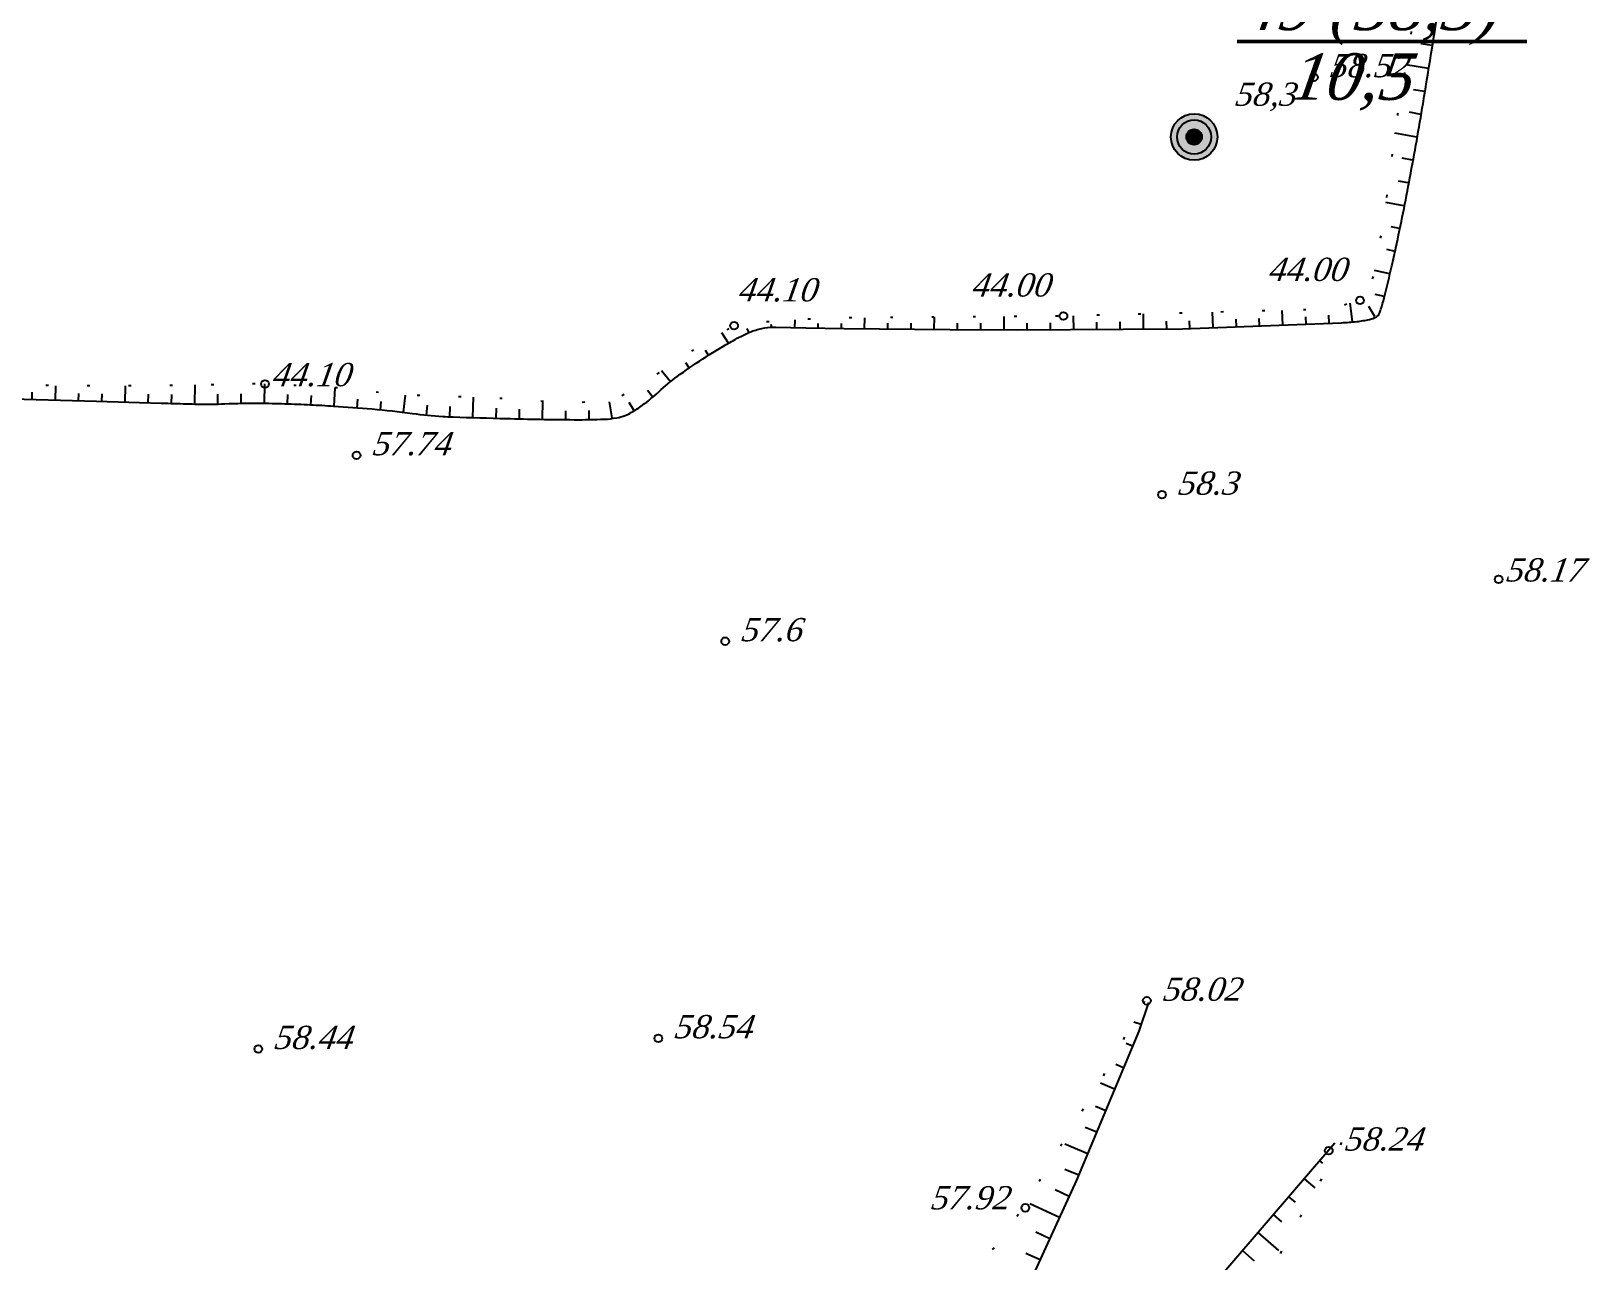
# Model space of a CAD drawing. Header units: millimetres. Extents: x 1400 to 4853, y -623 to 1865.
# Drawn here: x 2945 to 3005.4, y 1559.1 to 1606.8 of the extents above; entities that cross this region are included whole.
import ezdxf

# ---------------------------------------------------------------- set-up
doc = ezdxf.new("R2010")
doc.units = ezdxf.units.MM
doc.linetypes.add('ADOT1', pattern=[1.6, 0.1, -1.5])
for name, color, linetype in [('01_Горизонт_44', 7, 'Continuous'), ('01_Горизонт_58', 7, 'Continuous'), ('Скважины', 7, 'Continuous')]:
    doc.layers.add(name, color=color, linetype=linetype)
doc.styles.add('universw', font='timesi.ttf', dxfattribs={"oblique": 10})

msp = doc.modelspace()

# ---------------------------------------------------------------- hatches: boundary and pattern name
at = {"layer": 'Скважины', "linetype": 'Continuous'}
for points in [[(2990.9463, 1602.6642, 1), (2989.1463, 1602.6642, 1)], [(2990.3463, 1602.6642, 1), (2989.7463, 1602.6642, 1)]]:
    msp.add_hatch(color=1, dxfattribs=at).paths.add_polyline_path(points)

# ---------------------------------------------------------------- linework, layer by layer
at = {"layer": '01_Горизонт_44', "color": 250, "linetype": 'Continuous'}
for p, q in [((2999.271, 1606.2033), (2998.83, 1606.2737)), ((2998.9869, 1604.4258), (2998.5406, 1604.4972)), ((2998.8332, 1603.5391), (2998.3921, 1603.622)), ((2998.5007, 1601.7701), (2998.1033, 1601.8448)), ((2998.3344, 1600.8856), (2997.9622, 1600.9556)), ((2998.0019, 1599.1166), (2997.6743, 1599.1781)), ((2997.8294, 1598.2334), (2997.5122, 1598.3079)), ((2997.4178, 1596.4811), (2997.0631, 1596.5644)), ((2991.6815, 1595.3117), (2991.6704, 1595.6041)), ((2992.5809, 1595.3461), (2992.5699, 1595.6326)), ((2994.3796, 1595.415), (2994.3691, 1595.6898)), ((2995.2789, 1595.4494), (2995.267, 1595.7612)), ((2997.0391, 1595.7119), (2996.8115, 1596.098)), ((2972.8137, 1595.0771), (2972.7322, 1595.2419)), ((2973.6865, 1595.2737), (2973.6657, 1595.3937)), ((2975.4837, 1595.2624), (2975.4878, 1595.4386)), ((2976.3834, 1595.2413), (2976.3882, 1595.4438)), ((2978.1834, 1595.2261), (2978.185, 1595.4465)), ((2979.0833, 1595.2195), (2979.085, 1595.4472)), ((2980.8833, 1595.2061), (2980.8851, 1595.4487)), ((2981.7833, 1595.1994), (2981.7851, 1595.4495)), ((2983.5832, 1595.1912), (2983.5814, 1595.4535)), ((2984.4832, 1595.1973), (2984.4814, 1595.4606)), ((2986.2831, 1595.2096), (2986.2813, 1595.4851)), ((2987.1831, 1595.2157), (2987.1812, 1595.4995)), ((2988.9831, 1595.2279), (2988.981, 1595.5283)), ((2989.8829, 1595.2429), (2989.8712, 1595.5469)), ((2971.2554, 1594.1823), (2971.1181, 1594.3937)), ((2970.5005, 1593.6922), (2970.3555, 1593.9155)), ((2945.0401, 1592.4943), (2945.0481, 1592.7786)), ((2946.8393, 1592.4435), (2946.8474, 1592.7302)), ((2947.739, 1592.4181), (2947.7474, 1592.7175)), ((2949.5383, 1592.3672), (2949.5475, 1592.6952)), ((2950.4379, 1592.3421), (2950.4475, 1592.6906)), ((2952.2374, 1592.3256), (2952.2319, 1592.6978)), ((2953.1373, 1592.3389), (2953.1318, 1592.7124)), ((2954.9368, 1592.3171), (2954.9476, 1592.6832)), ((2955.8364, 1592.2898), (2955.8606, 1592.643)), ((2969.0747, 1592.5978), (2968.8705, 1592.8446)), ((2957.6321, 1592.1665), (2957.6556, 1592.5087)), ((2958.5289, 1592.0926), (2958.5641, 1592.4209)), ((2960.3187, 1591.9008), (2960.358, 1592.2677)), ((2961.215, 1591.8252), (2961.2276, 1592.2166)), ((2963.014, 1591.7674), (2963.0265, 1592.1555)), ((2963.9138, 1591.7514), (2963.9162, 1592.1166)), ((2965.7138, 1591.7399), (2965.7158, 1592.0566)), ((2966.6138, 1591.7341), (2966.6159, 1592.0602)), ((2968.3464, 1592.0737), (2968.1645, 1592.3815))]:
    msp.add_line(p, q, dxfattribs=at)
at = {"layer": '01_Горизонт_44', "linetype": 'Continuous'}
for p, q in [((2999.1289, 1605.3145), (2998.2417, 1605.4564)), ((2998.667, 1602.6546), (2997.8218, 1602.8135)), ((2998.1681, 1600.0011), (2997.474, 1600.1316)), ((2997.6236, 1597.3572), (2997.0379, 1597.4948)), ((2996.1757, 1595.5171), (2996.0935, 1596.2226)), ((2974.5839, 1595.2834), (2974.591, 1595.5834)), ((2977.2834, 1595.2328), (2977.2865, 1595.6587)), ((2979.9833, 1595.2128), (2979.9868, 1595.6832)), ((2982.6832, 1595.1928), (2982.687, 1595.7077)), ((2985.3832, 1595.2035), (2985.3795, 1595.7378)), ((2988.0831, 1595.2218), (2988.0791, 1595.806)), ((2990.7822, 1595.2773), (2990.7594, 1595.8737)), ((2993.4802, 1595.3805), (2993.4588, 1595.9418)), ((2972.0102, 1594.6724), (2971.7511, 1595.0714)), ((2969.7681, 1593.1716), (2969.4143, 1593.5991)), ((2945.9397, 1592.4689), (2945.9552, 1593.0174)), ((2948.6386, 1592.3926), (2948.6563, 1593.017)), ((2951.3376, 1592.3175), (2951.3578, 1593.0548)), ((2954.0372, 1592.3437), (2954.0596, 1593.1007)), ((2956.7342, 1592.2282), (2956.7834, 1592.9449)), ((2959.4238, 1591.9967), (2959.4953, 1592.6634)), ((2962.1145, 1591.7963), (2962.1397, 1592.5794)), ((2964.8138, 1591.7456), (2964.8181, 1592.4184)), ((2967.509, 1591.7851), (2967.4008, 1592.3975))]:
    msp.add_line(p, q, dxfattribs=at)
at = {"layer": '01_Горизонт_44', "color": 0, "linetype": 'ADOT1', "flags": 128}
msp.add_lwpolyline([(2946.6962, 1633.9997), (2947.6251, 1633.5944), (2949.2001, 1633.2319), (2951.0702, 1632.9705), (2954.3679, 1632.6232), (2956.5296, 1632.4685), (2959.2516, 1632.2738), (2960.1991, 1632.1504), (2962.1779, 1631.9706), (2966.723, 1631.8436), (2969.822, 1631.741), (2974.6063, 1631.5161), (2980.3715, 1631.152), (2981.44, 1631.1649), (2982.42, 1631.1767), (2983.2227, 1631.0865), (2985.2796, 1630.7917), (2989.1788, 1630.4364), (2991.8337, 1630.2539), (2993.8961, 1630.1589), (2995.7199, 1630.075), (2998.4317, 1629.7875), (3001.5275, 1629.2646), (3002.0253, 1629.176), (3002.0935, 1628.7944), (3002.026, 1627.9409), (3001.4864, 1625.2988), (3000.3321, 1618.9727), (2998.8607, 1609.1854), (2997.889, 1603.3315), (2997.39, 1599.4843), (2997.0083, 1597.3277), (2996.7566, 1596.7109), (2996.4723, 1596.3376), (2995.8308, 1596.1428), (2994.3614, 1595.9646), (2985.0246, 1595.7288), (2976.5563, 1595.6521), (2974.1496, 1595.568), (2972.2303, 1595.3615), (2970.1979, 1594.1312), (2968.6317, 1593.0678), (2967.484, 1592.3987), (2965.5041, 1592.3702), (2962.8521, 1592.5567), (2959.3266, 1592.6687), (2956.8779, 1592.9394), (2954.0391, 1593.1019), (2949.2049, 1593.017), (2945.9632, 1593.017), (2941.3679, 1593.249), (2937.4557, 1593.7815), (2933.554, 1594.1366), (2927.2144, 1594.8205), (2925.1518, 1595.0883), (2924.7192, 1595.3241), (2924.4664, 1596.1283), (2924.0723, 1597.382), (2923.4945, 1598.8392), (2922.4772, 1600.9622), (2921.4942, 1603.0138), (2919.9623, 1605.6444), (2918.7761, 1607.8772), (2916.6222, 1610.9065), (2914.6804, 1613.3115), (2913.2813, 1614.7951), (2912.2956, 1615.8405), (2911.8936, 1616.3445), (2911.6232, 1617.1844), (2911.7099, 1617.9063), (2912.0433, 1619.4047), (2912.2595, 1620.6012), (2913.9079, 1625.0221), (2914.7643, 1627.4328), (2916.0792, 1631.4203), (2916.4666, 1633.3667), (2916.6821, 1636.7366), (2916.7348, 1638.253), (2916.8244, 1639.1556), (2914.035, 1639.652), (2913.8198, 1643.9544)], dxfattribs=at)
at = {"layer": '01_Горизонт_44', "linetype": 'Continuous', "flags": 128}
msp.add_lwpolyline([(2943.7906, 1592.5296), (2947.5388, 1592.4237), (2950.0343, 1592.3532, 0.0002126), (2950.5487, 1592.3389, 0.0001198), (2951.4616, 1592.3141, 0.0185332), (2952.5033, 1592.3246, -0.0143827), (2953.8452, 1592.3494, -0.0048079), (2954.828, 1592.3298, -0.0047679), (2955.8185, 1592.291, -0.0049813), (2956.7152, 1592.2384, -0.0029897), (2958.2076, 1592.127, -0.0152978), (2959.7675, 1591.953, 0.0203576), (2960.9412, 1591.834, 0.0070309), (2961.3425, 1591.8155, 0.0013657), (2963.4094, 1591.7546, 0.0050691), (2966.0346, 1591.7112, 0.0114316), (2967.1988, 1591.7303, 0.0338996), (2967.6834, 1591.7824, 0.0492227), (2968.007, 1591.8731, 0.0405763), (2968.2594, 1591.9959, 0.0227303), (2968.6783, 1592.2698, 0.0320097), (2969.3242, 1592.8016, -0.02956), (2970.0208, 1593.3807, -0.014661), (2971.0127, 1594.0668, -0.0144519), (2972.0577, 1594.7032, -0.0146769), (2972.6428, 1595.0143, -0.0287119), (2972.9547, 1595.1469, -0.0432476), (2973.4185, 1595.2693, -0.0488058), (2973.8426, 1595.3008), (2975.0024, 1595.2736), (2976.4978, 1595.2386), (2980.5796, 1595.2084), (2983.2236, 1595.1888), (2987.3008, 1595.2165), (2989.6006, 1595.2321), (2994.0302, 1595.4016), (2995.7485, 1595.4673, 0.0194194), (2996.3454, 1595.5134, 0.0232098), (2996.8399, 1595.5944, 0.0812153), (2997.1081, 1595.6987, 0.1495449), (2997.2152, 1595.8158, 0.0358573), (2997.2829, 1595.989, 0.0145167), (2997.406, 1596.4308, 0.0029976), (2997.7047, 1597.6689, 0.0053107), (2997.8616, 1598.3705, 0.0059146), (2998.4047, 1601.0824, 0.0055942), (2998.9127, 1603.962, 0.0022853), (2999.6263, 1608.4158, -0.0019551)], format="xyb", dxfattribs=at)
at = {"layer": '01_Горизонт_44', "color": 7, "linetype": 'Continuous'}
for centre in [(2996.4712, 1596.3314), (2984.9849, 1595.7278), (2972.2292, 1595.3552), (2954.0584, 1593.0945)]:
    msp.add_circle(centre, 0.15, dxfattribs=at)
at = {"layer": '01_Горизонт_58', "color": 0, "linetype": 'Continuous'}
for p, q in [((2987.9924, 1568.2745), (2987.7079, 1568.3693)), ((2987.6631, 1567.4348), (2987.4164, 1567.5378)), ((2987.3156, 1566.602), (2987.0195, 1566.7256)), ((2986.968, 1565.7692), (2986.4207, 1565.9976)), ((2986.6205, 1564.9364), (2986.2258, 1565.1011)), ((2986.273, 1564.1036), (2985.8289, 1564.2889)), ((2985.9254, 1563.2708), (2985.0411, 1563.6398)), ((2994.903, 1562.9987), (2995.0167, 1562.9011)), ((2985.5779, 1562.438), (2985.0352, 1562.6645)), ((2985.2081, 1561.6149), (2984.6629, 1561.8653)), ((2994.3054, 1562.3019), (2994.7173, 1561.9485)), ((2984.8316, 1560.7948), (2983.6803, 1561.3235)), ((2993.7077, 1561.6052), (2993.9603, 1561.3885)), ((2993.11, 1560.9085), (2993.4321, 1560.6322)), ((2984.455, 1559.9748), (2983.9097, 1560.2251)), ((2992.5124, 1560.2118), (2993.3166, 1559.5219)), ((2984.0784, 1559.1547), (2983.5332, 1559.4051)), ((2991.9147, 1559.5151), (2992.3757, 1559.1197))]:
    msp.add_line(p, q, dxfattribs=at)
at = {"layer": '01_Горизонт_58', "color": 0, "linetype": 'ADOT1', "flags": 128}
for points in [[(2988.1164, 1569.1838), (2986.6354, 1566.4785), (2983.4758, 1561.2557), (2982.3312, 1559.6422), (2974.3859, 1553.0599), (2967.1185, 1547.5358), (2964.7863, 1547.6079)], [(2995.7484, 1563.6981), (2992.0658, 1557.012), (2986.6756, 1548.1647), (2984.0621, 1544.2112), (2980.4998, 1535.7293), (2980.0218, 1531.432)]]:
    msp.add_lwpolyline(points, dxfattribs=at)
at = {"layer": '01_Горизонт_58', "color": 0, "linetype": 'Continuous', "flags": 128}
for points in [[(2988.2779, 1569.1305), (2987.9086, 1568.023), (2985.4962, 1562.2423), (2983.3193, 1557.5014), (2970.7585, 1547.9896), (2966.688, 1545.1116)], [(2974.2643, 1532.2137), (2974.6787, 1535.6292), (2975.9333, 1538.8321), (2984.3949, 1550.7489), (2995.5007, 1563.6954)]]:
    msp.add_lwpolyline(points, dxfattribs=at)
at = {"layer": '01_Горизонт_58', "color": 7, "linetype": 'Continuous'}
for centre in [(2994.6853, 1604.9787), (2957.6053, 1590.3327), (2988.7993, 1588.8027), (3001.84, 1585.527), (2971.8853, 1583.1267), (2988.2143, 1569.1947), (2969.2963, 1567.7427), (2953.7983, 1567.3257), (2995.2613, 1563.3897), (2983.5073, 1561.1727)]:
    msp.add_circle(centre, 0.15, dxfattribs=at)
at = {"layer": 'Скважины', "color": 0, "linetype": 'Continuous', "lineweight": 50}
msp.add_line((2991.7158, 1606.3608), (3002.9349, 1606.3589), dxfattribs=at)
at = {"layer": 'Скважины', "color": 1, "linetype": 'Continuous'}
for centre, radius in [((2990.0463, 1602.6642), 0.9), ((2990.0463, 1602.6642), 0.66), ((2990.0463, 1602.6642), 0.3), ((2990.0513, 1602.6239), 0.15), ((2990.1763, 1602.639), 0.15)]:
    msp.add_circle(centre, radius, dxfattribs=at)
at = {"layer": 'Скважины', "color": 1}
msp.add_circle((2990.0513, 1602.6239), 0.15, dxfattribs=at)

# ---------------------------------------------------------------- texts
at = {"layer": '01_Горизонт_44', "color": 7, "linetype": 'Continuous', "style": 'universw', "oblique": 10}
for s, p in [('44.00', (2992.9132, 1597.0855)), ('44.00', (2981.4269, 1596.482)), ('44.10', (2972.3777, 1596.2934)), ('44.10', (2954.327, 1593.0078))]:
    msp.add_text(s, height=0.9, dxfattribs=at).set_placement(p)
at = {"layer": '01_Горизонт_58', "color": 7, "linetype": 'Continuous', "style": 'universw', "oblique": 10}
for s, p in [('58.52', (2995.2853, 1604.9787)), ('57.74', (2958.2053, 1590.3327)), ('58.3', (2989.3993, 1588.8027)), ('58.17', (3002.1085, 1585.4403)), ('57.6', (2972.4853, 1583.1267)), ('58.02', (2988.8143, 1569.1947)), ('58.54', (2969.8963, 1567.7427)), ('58.44', (2954.3983, 1567.3257)), ('58.24', (2995.8613, 1563.3897)), ('57.92', (2979.8321, 1561.1143))]:
    msp.add_text(s, height=0.9, dxfattribs=at).set_placement(p)
at = {"layer": 'Скважины', "color": 7, "style": 'universw', "oblique": 10}
for s, height, p in [('49 (58,3)', 1.8, (2991.8652, 1606.8045)), ('10,5', 1.8, (2993.7268, 1604.1038)), ('58,3', 0.9, (2991.6126, 1603.8715))]:
    msp.add_text(s, height=height, dxfattribs=at).set_placement(p)

doc.saveas('drawing.dxf')
